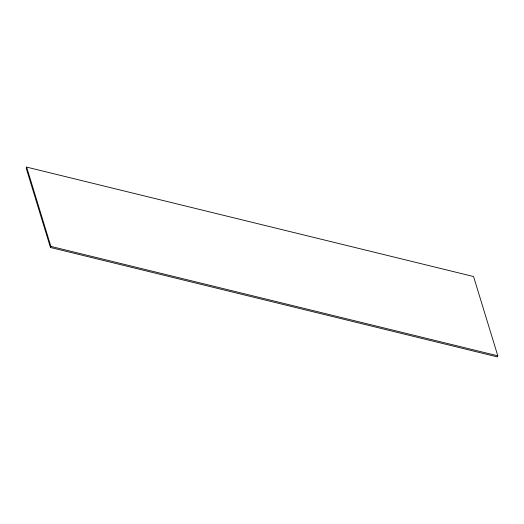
<?xml version="1.0" encoding="UTF-8"?>
<svg xmlns="http://www.w3.org/2000/svg" width="524" height="524" viewBox="0 0 524 524"><rect width="100%" height="100%" fill="white"/><g stroke="black" fill="none" stroke-linecap="round" stroke-linejoin="round"><path stroke-width="0.79" d="M26.639 167.104L26.2 168.184L50.442 247.466L497.361 356.896L497.8 355.816L473.558 276.534L26.639 167.104L50.874 246.391L50.442 247.466M50.874 246.391L497.8 355.816"/></g></svg>
